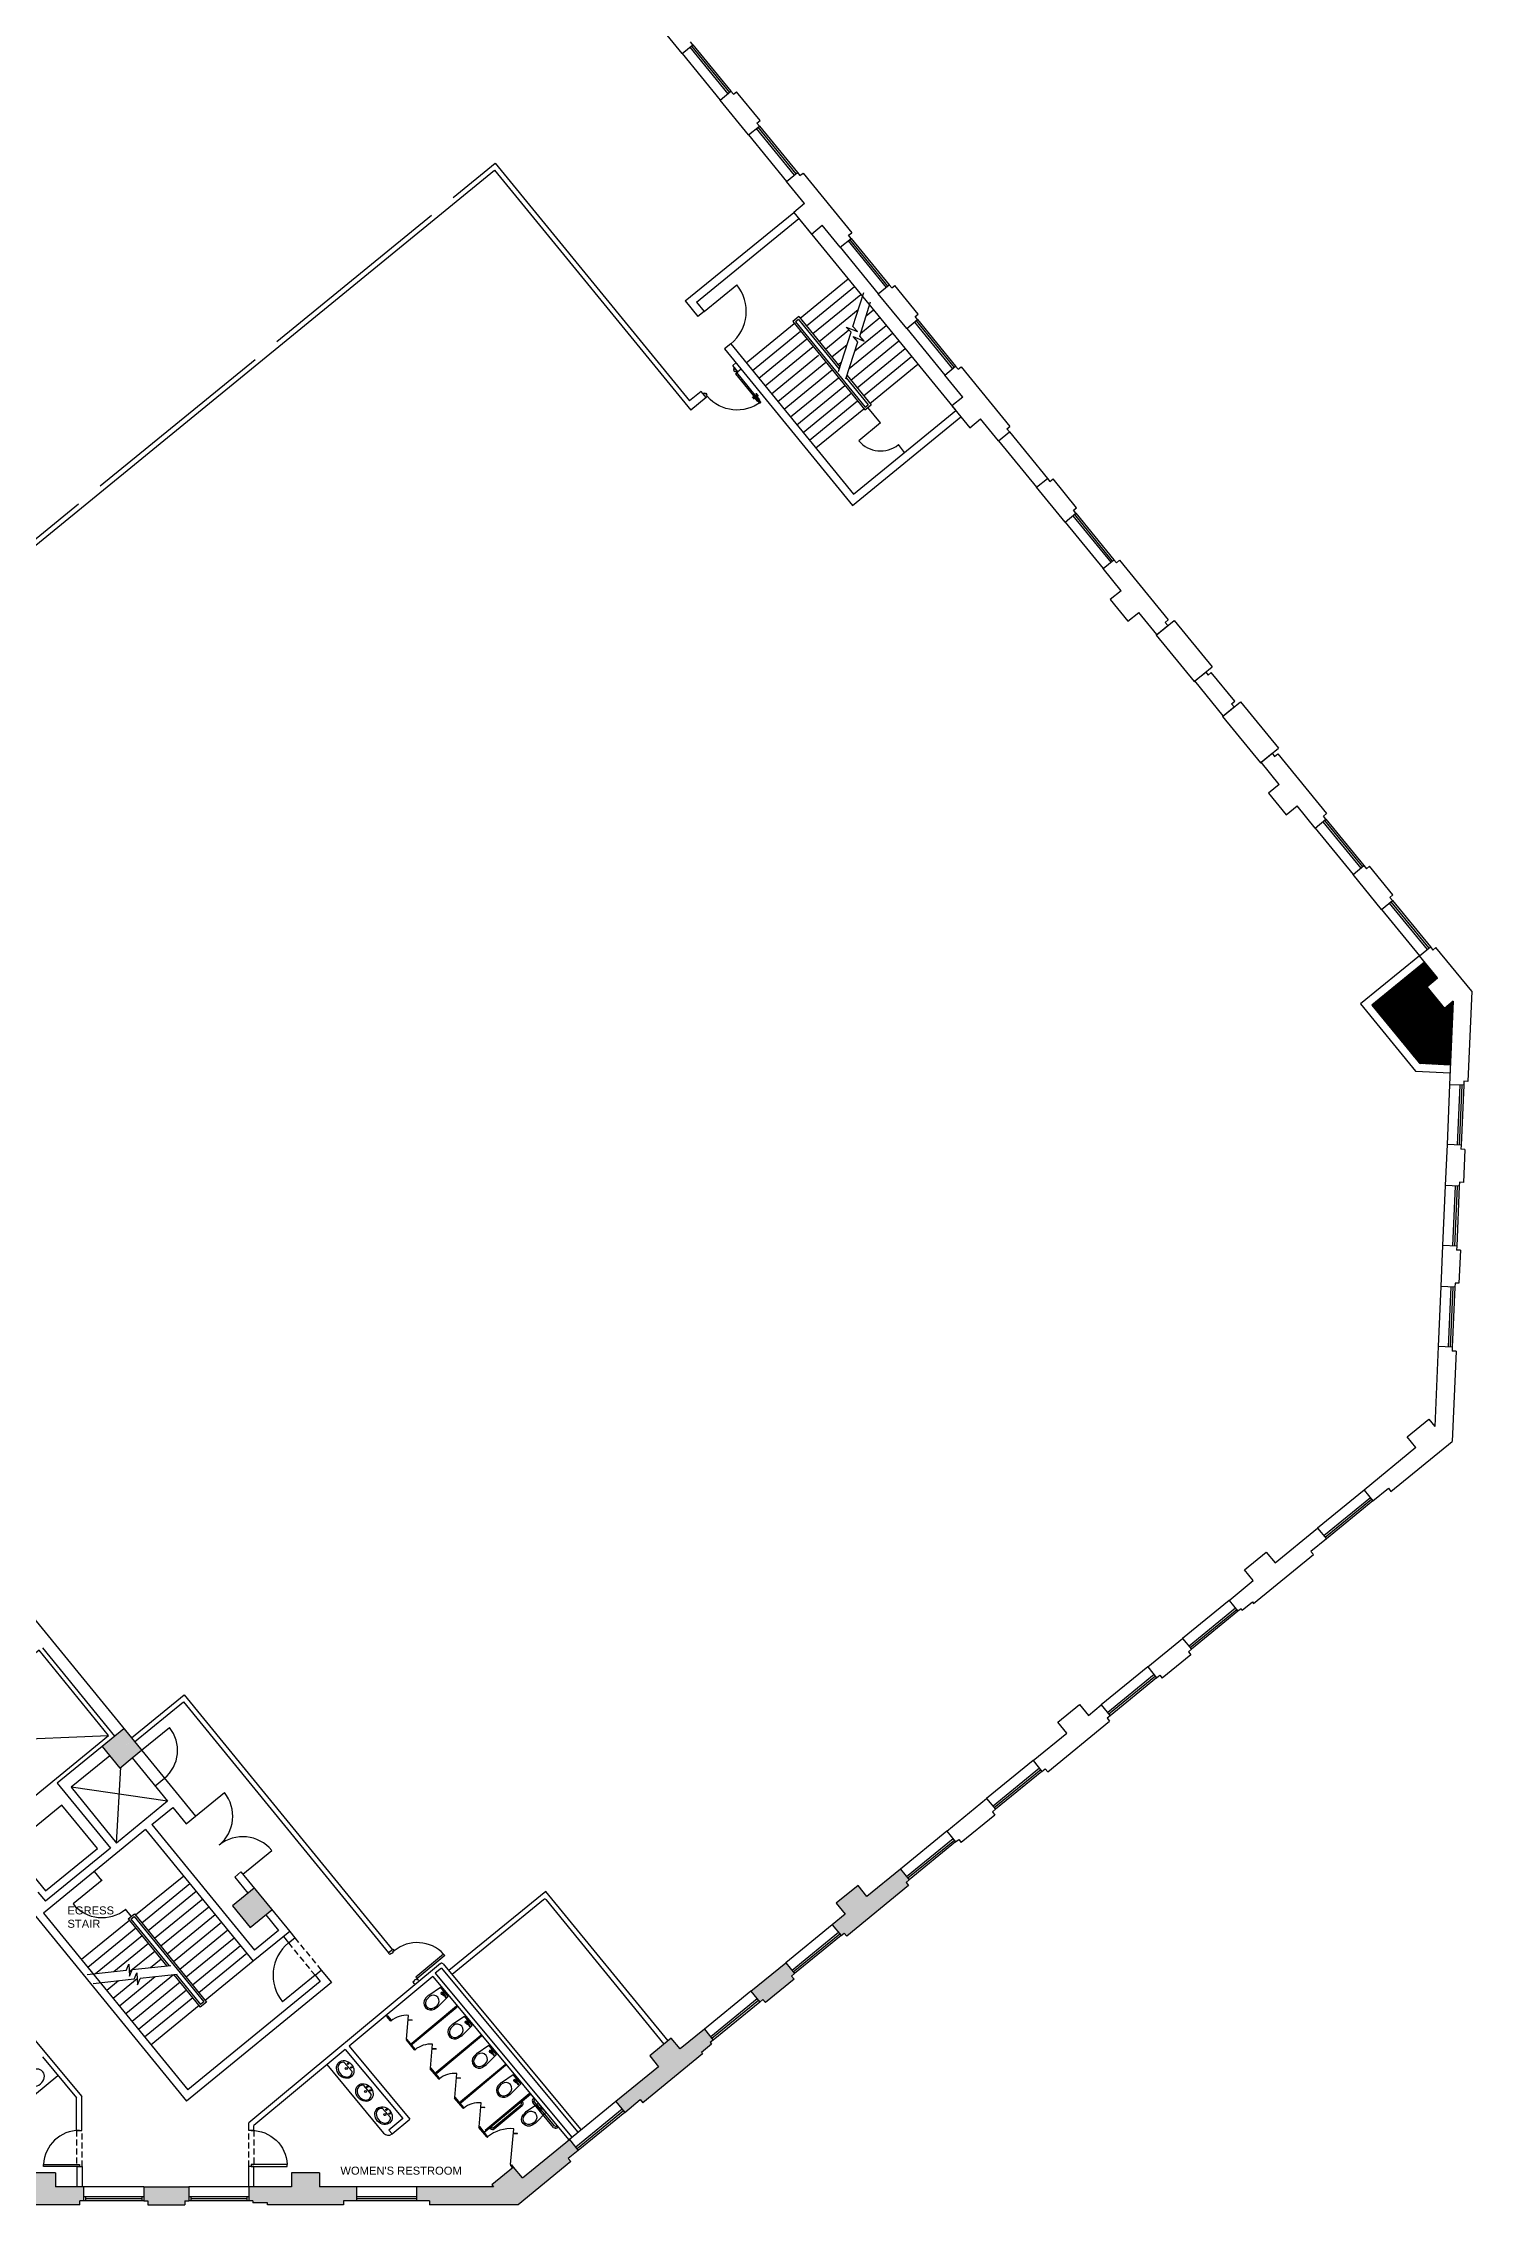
# Model space of a CAD drawing. Header units: inches. Extents: x -858 to 3182, y -300 to 4549.
# Drawn here: x 1754 to 3182, y 0 to 2161 of the extents above; entities that cross this region are included whole.
import ezdxf

# ---------------------------------------------------------------- set-up
doc = ezdxf.new("R2010")
doc.units = ezdxf.units.IN
doc.header["$LTSCALE"] = 48
doc.header["$MEASUREMENT"] = 0
doc.linetypes.add('DASHED', pattern=[0.75, 0.5, -0.25])
doc.linetypes.add('HIDDEN2', pattern=[0.1875, 0.125, -0.0625])
for name, color, linetype in [('A-ANNO-TEXT', 1, 'Continuous'), ('a-cab', 2, 'Continuous'), ('A-CAS', 1, 'Continuous'), ('A-DOOR', 1, 'Continuous'), ('A-ELE', 8, 'Continuous'), ('A-EXT', 5, 'Continuous'), ('A-FLOR-STAIRS', 8, 'Continuous'), ('A-hdr', 9, 'HIDDEN2'), ('A-HTC-COL', 9, 'Continuous'), ('A-PAR', 6, 'Continuous'), ('A-WIN', 1, 'Continuous'), ('ag-sft', 4, 'Continuous'), ('AH-FUEL SHAFT', 172, 'Continuous'), ('P-FIXTURES', 8, 'Continuous')]:
    doc.layers.add(name, color=color, linetype=linetype)
doc.styles.add('style1', font='romans.shx', dxfattribs={"height": 9})

# ---------------------------------------------------------------- blocks, each defined once
blk = doc.blocks.new('LEVER-HANDEL')
at = {"color": 0, "linetype": 'ByBlock'}
for p, q in [((0, 0), (0, 3.2)), ((0, 3.2), (0.2, 3.2)), ((0.2, 0), (0, 0)), ((0.2, 0), (0.2, 3.2)), ((0.2, 2), (1.2, 2)), ((1.2, 1.2), (0.2, 1.2)), ((1.2, 1.1), (1.2, 7.1)), ((1.2, 7.1), (1.5, 7.1)), ((1.9, 1.1), (1.2, 1.1)), ((1.5, 7.1), (1.7, 7)), ((1.7, 7), (1.9, 1.5)), ((1.9, 1.5), (1.9, 1.1))]:
    blk.add_line(p, q, dxfattribs=at)
blk = doc.blocks.new('5-DOOR-JAM')
at = {"color": 0, "linetype": 'ByBlock'}
for p, q in [((0, 3.75), (-1, 3.75)), ((-1, 3.75), (-1, 1.75)), ((-1, 1.75), (0, 1.75)), ((1.5, 5), (0, 5)), ((0, 5), (0, 3.75)), ((0, 1.75), (0, 0)), ((0, 0), (1.5, 0)), ((1.5, 0), (1.5, 5))]:
    blk.add_line(p, q, dxfattribs=at)
blk.add_line((1.5, 0), (1.5, 5))
blk = doc.blocks.new('36-DOOR')
blk.add_lwpolyline([(-1.5, 0), (-3.2, 0), (-3.2, 38), (-1.5, 38)], close=True)
blk.add_arc((-0.1, -1.4), 39.4, 92.0549, 177.9451)
at = {"extrusion": (0, 0, -1), "xscale": -1, "zscale": -1}
blk.add_blockref('LEVER-HANDEL', (5, 28.4), dxfattribs=at)
at = {"xscale": -1}
blk.add_blockref('LEVER-HANDEL', (0.2, 28.4), dxfattribs=at)
at = {"extrusion": (0, 0, -1), "xscale": -1, "zscale": -1, "rotation": 180}
blk.add_blockref('5-DOOR-JAM', (39.5, 0), dxfattribs=at)
at = {"xscale": -1, "rotation": 180}
blk.add_blockref('5-DOOR-JAM', (-1.5, 0), dxfattribs=at)
blk = doc.blocks.new('TLWMP')
at = {"linetype": 'Continuous'}
for p, q in [((56, 29.8), (0, 24)), ((0, 24), (0, -24)), ((7, 6.9), (7, 5.7)), ((11, 6.9), (11, 5.7)), ((73.3, 21.9), (58, 24)), ((61.7, 29.7), (74.1, 27.8)), ((56, -29.8), (0, -24)), ((73.3, -21.9), (58, -24)), ((61.7, -29.7), (74.1, -27.8))]:
    blk.add_line(p, q, dxfattribs=at)
for points in [[(13, 6.9), (5, 6.9), (5, 4.9), (5.4, 4.9)], [(12, 6.9), (12, 9.9), (6, 9.9), (6, 6.9)], [(10, 9.9), (10, 12.9), (10.1, 13.2), (10.2, 13.6), (10.3, 14), (10.4, 14.4), (10.4, 14.7), (10.5, 14.9), (10.5, 15.2), (10.6, 15.5), (10.6, 15.8), (10.7, 16.2), (10.7, 16.5), (10.7, 17), (10.7, 17.3), (10.7, 17.6), (10.6, 17.8), (10.6, 18.1), (10.6, 18.4), (10.5, 18.7), (10.4, 19), (10.3, 19.3), (10.3, 19.5), (10.2, 19.8), (10.1, 20), (10, 20.3), (9.9, 20.6), (9.7, 20.7), (9.6, 20.8), (9.4, 20.8), (9.3, 20.9), (9.1, 20.9), (8.9, 20.9), (8.8, 20.9), (8.6, 20.9), (8.4, 20.8), (8.3, 20.7), (8.2, 20.6), (8.1, 20.5), (8, 20.3), (7.9, 20.1), (7.8, 19.9), (7.8, 19.8), (7.7, 19.6), (7.7, 19.4), (7.6, 19.3), (7.6, 19.1), (7.5, 18.9), (7.5, 18.7), (7.5, 18.5), (7.4, 18.3), (7.4, 18), (7.4, 17.8), (7.3, 17.6), (7.3, 17.4), (7.3, 17.2), (7.3, 16.9), (7.3, 16.7), (7.3, 16.5), (7.3, 16.4), (7.3, 16.1), (7.3, 15.9), (7.4, 15.5), (7.4, 15.3), (7.5, 14.9), (8, 12.9), (8, 9.9)], [(13, 6.9), (13, 4.9), (12.5, 4.9)]]:
    blk.add_lwpolyline(points, dxfattribs=at)
blk.add_lwpolyline([(6.7, 0), (7.8, -2), (10.2, -2), (11.3, 0), (10.2, 2), (7.8, 2)], close=True, dxfattribs=at)
for radius in [6, 3.08, 0.936]:
    blk.add_circle((9, 0), radius, dxfattribs=at)
for centre, radius, start, end in [((58, 0), 24, 89.99999, 179.99999), ((58.4, 5.9), 24, 82.22342, 95.89956), ((69.9, 0), 28.1, 89.99977, 90.00586), ((69.9, 0), 22.2, 0.00009, 81.16895), ((69.9, 0), 28.1, 0.00009, 81.39811), ((58, 0), 24, 180, 269.99999), ((58.4, -5.9), 24, 264.10044, 277.77658), ((69.9, 0), 22.2, 278.83104, 359.9999), ((69.9, 0), 28.1, 278.60188, 359.9999)]:
    blk.add_arc(centre, radius, start, end, dxfattribs=at)
blk.add_point((0, 0), dxfattribs=at)
blk = doc.blocks.new('*O17')
at = {"layer": 'P-FIXTURES', "color": 7, "linetype": 'Continuous'}
for p, q in [((5.8, 0.5), (-7.3, 0.5)), ((5.8, -0.5), (-7.3, -0.5))]:
    blk.add_line(p, q, dxfattribs=at)
for centre, start, end in [((-7.3, 0), 90, 270), ((5.8, 0), 270, 90)]:
    blk.add_arc(centre, 0.5, start, end, dxfattribs=at)
blk = doc.blocks.new('*O16')
at = {"layer": 'P-FIXTURES', "color": 7, "linetype": 'Continuous'}
for p, q in [((-13.2, 32.5), (-13.2, -25.5)), ((-12.2, 32.5), (-12.2, -25.5)), ((17.8, -27), (0.8, -10)), ((3.6, -12.9), (6.4, -10)), ((4, -13.2), (6.8, -10.4)), ((6.8, -10.4), (6.4, -10))]:
    blk.add_line(p, q, dxfattribs=at)
for centre, radius, start, end in [((-12.8, 32.5), 0.5, 0, 180), ((17.8, -27), 24, 135, 180), ((-12.8, -25.5), 0.5, 180, 0)]:
    blk.add_arc(centre, radius, start, end, dxfattribs=at)
blk.add_blockref('*O17', (-12.5, -27), dxfattribs=at)
blk = doc.blocks.new('*O19')
at = {"layer": 'P-FIXTURES', "color": 7, "linetype": 'Continuous'}
for p, q in [((5.8, 0.5), (-7.3, 0.5)), ((5.8, -0.5), (-7.3, -0.5))]:
    blk.add_line(p, q, dxfattribs=at)
for centre, start, end in [((-7.3, 0), 90, 270), ((5.8, 0), 270, 90)]:
    blk.add_arc(centre, 0.5, start, end, dxfattribs=at)
blk = doc.blocks.new('*O18')
at = {"layer": 'P-FIXTURES', "color": 7, "linetype": 'Continuous'}
for p, q in [((-13.2, 32.5), (-13.2, -25.5)), ((-12.2, 32.5), (-12.2, -25.5)), ((17.8, -27), (0.8, -10)), ((3.6, -12.9), (6.4, -10)), ((4, -13.2), (6.8, -10.4)), ((6.8, -10.4), (6.4, -10))]:
    blk.add_line(p, q, dxfattribs=at)
for centre, radius, start, end in [((-12.8, 32.5), 0.5, 0, 180), ((17.8, -27), 24, 135, 180), ((-12.8, -25.5), 0.5, 180, 0)]:
    blk.add_arc(centre, radius, start, end, dxfattribs=at)
blk.add_blockref('*O19', (-12.5, -27), dxfattribs=at)
blk = doc.blocks.new('*O21')
at = {"layer": 'P-FIXTURES', "color": 7, "linetype": 'Continuous'}
for p, q in [((5.8, 0.5), (-6.8, 0.5)), ((5.8, -0.5), (-6.8, -0.5))]:
    blk.add_line(p, q, dxfattribs=at)
for centre, start, end in [((-6.8, 0), 90, 270), ((5.8, 0), 270, 90)]:
    blk.add_arc(centre, 0.5, start, end, dxfattribs=at)
blk = doc.blocks.new('*O20')
at = {"layer": 'P-FIXTURES', "color": 7, "linetype": 'Continuous'}
for p, q in [((-13.2, 32.5), (-13.2, -25.5)), ((-12.2, 32.5), (-12.2, -25.5)), ((17.8, -27), (0.8, -10)), ((3.6, -12.9), (6.4, -10)), ((4, -13.2), (6.8, -10.4)), ((6.8, -10.4), (6.4, -10))]:
    blk.add_line(p, q, dxfattribs=at)
for centre, radius, start, end in [((-12.8, 32.5), 0.5, 0, 180), ((17.8, -27), 24, 135, 180), ((-12.8, -25.5), 0.5, 180, 0)]:
    blk.add_arc(centre, radius, start, end, dxfattribs=at)
blk.add_blockref('*O21', (-12.5, -27), dxfattribs=at)
blk = doc.blocks.new('*O22')
at = {"layer": 'P-FIXTURES', "color": 7, "linetype": 'Continuous'}
for p, q in [((15.2, -8.2), (-1.7, 8.7)), ((1.1, 5.9), (3.9, 8.7)), ((1.5, 5.6), (4.3, 8.4)), ((4.3, 8.4), (3.9, 8.7)), ((-14.8, -7.7), (-9.3, -7.7)), ((-9.3, -8.7), (-14.8, -8.7))]:
    blk.add_line(p, q, dxfattribs=at)
for centre, radius, start, end in [((15.2, -8.2), 24, 135, 180), ((-14.8, -8.2), 0.5, 90, 270), ((-9.3, -8.2), 0.5, 270, 90)]:
    blk.add_arc(centre, radius, start, end, dxfattribs=at)
blk = doc.blocks.new('*O23')
at = {"layer": 'P-FIXTURES', "color": 3, "linetype": 'Continuous'}
for p, q in [((-17.2, 26.7), (-21.8, 26.7)), ((-21.8, 16.2), (-21.8, 26.7)), ((-17.2, 26.7), (-14.2, 26.7)), ((-17.2, 26.2), (-17.2, 26.7)), ((-17.2, 26.2), (-14.2, 26.2)), ((-16.5, 25.7), (-16.5, 26.2)), ((-15, 25.7), (-15, 26.2)), ((-14.2, 26.2), (-14.2, 26.7)), ((18.5, 24.8), (-14, 24.8)), ((18.5, 23.2), (-14, 23.2)), ((21.8, 26.7), (18.8, 26.7)), ((18.8, 26.2), (18.8, 26.7)), ((21.8, 26.2), (18.8, 26.2)), ((19.5, 25.7), (19.5, 26.2)), ((21, 25.7), (21, 26.2)), ((21.8, 26.2), (21.8, 26.7)), ((-21.8, 16.2), (-21.8, 13.2)), ((-21.2, 16.2), (-21.8, 16.2)), ((-21.2, 13.2), (-21.8, 13.2)), ((-21.2, 16.2), (-21.2, 13.2)), ((-20.8, 15.5), (-21.2, 15.5)), ((-20.8, 14), (-21.2, 14)), ((-19.7, -23.5), (-19.7, 13)), ((-18.2, -23.5), (-18.2, 13)), ((-21.8, -26.8), (-21.8, -23.8)), ((-21.2, -23.8), (-21.8, -23.8)), ((-21.2, -26.8), (-21.8, -26.8)), ((-21.2, -26.8), (-21.2, -23.8)), ((-20.8, -24.5), (-21.2, -24.5)), ((-20.8, -26), (-21.2, -26))]:
    blk.add_line(p, q, dxfattribs=at)
for centre, radius, start, end in [((-14, 25.7), 2.5, 180, 270), ((-14, 25.7), 1, 180, 270), ((18.5, 25.7), 1, 270, 360), ((18.5, 25.7), 2.5, 270, 360), ((-20.8, 13), 2.5, 0, 90), ((-20.8, 13), 1, 0, 90), ((-20.8, -23.5), 1, 270, 0), ((-20.8, -23.5), 2.5, 270, 0)]:
    blk.add_arc(centre, radius, start, end, dxfattribs=at)
at = {"layer": 'P-FIXTURES', "color": 3, "linetype": 'Continuous', "xscale": 0.2500046566207834, "yscale": -0.2500046566207834, "rotation": 270}
blk.add_blockref('TLWMP', (-3.8, 26.7), dxfattribs=at)
blk = doc.blocks.new('x-dor36')
blk.add_lwpolyline([(2, 36), (2, 0), (0, 0), (0, 36)], close=True)
at = {"color": 8}
blk.add_arc((-0.1, 0), 36.1, 0.0689, 86.658, dxfattribs=at)

msp = doc.modelspace()

# ---------------------------------------------------------------- hatches: boundary and pattern name
at = {"layer": 'A-HTC-COL'}
h = msp.add_hatch(color=256, dxfattribs=at)
h.paths.add_polyline_path([(1843.3, 465.2), (1832.5, 456.3), (1841.3, 445.5), (1842.9, 446.8), (1852.2, 454.4)])
h.paths.add_polyline_path([(1832.5, 456.3), (1827.1, 451.9), (1821.6, 447.5), (1830.5, 436.6), (1841.3, 445.5)])
h.paths.add_polyline_path([(1832.5, 456.3), (1823.6, 467.2), (1812.8, 458.3), (1821.6, 447.5)])
h.paths.add_polyline_path([(1834.5, 476), (1823.6, 467.2), (1832.5, 456.3), (1837.9, 460.8), (1843.3, 465.2)])
for points in [[(2577.3, 308.3), (2568.5, 319.1), (2546.8, 301.4), (2555.6, 290.6), (2542.7, 280), (2551.5, 269.1), (2554.6, 271.6), (2557.2, 268.6), (2619.1, 319.2), (2616.6, 322.3), (2619.7, 324.8), (2610.8, 335.6)], [(1943.2, 298.8), (1960.9, 277.1), (1982.6, 294.9), (1964.8, 316.5)], [(2504.5, 225.5), (2502, 228.6), (2505.1, 231.1), (2496.2, 242), (2461.4, 213.5), (2470.2, 202.7), (2473.3, 205.2), (2475.9, 202.1)], [(2411.9, 152.4), (2421.9, 160.6), (2420.7, 162.2), (2423.8, 164.7), (2414.9, 175.5), (2390.7, 155.8), (2381.8, 166.6), (2360.2, 148.9), (2369, 138), (2326.4, 103.2), (2335.3, 92.4), (2350.8, 105.1), (2353.3, 102), (2413.1, 150.8)], [(2202.5, 20), (2204.1, 18), (2127, 18), (2127, 4), (2140, 4), (2140, 0), (2228.6, 0), (2281.3, 43.1), (2278.8, 46.2), (2288.8, 54.4), (2280, 65.3), (2233, 26.9), (2224.1, 37.7)], [(1790.5, 0), (1790.5, 4), (1794.5, 4), (1794.5, 18), (1766, 18), (1766, 32), (1738, 32), (1738, 18), (1706, 18), (1706, 4), (1713.5, 4), (1713.5, 0)], [(2002, 18), (1959.5, 18), (1959.5, 4), (1963.5, 4), (1963.5, 2), (1978, 2), (1978, 0), (2054, 0), (2054, 4), (2067, 4), (2067, 18), (2030, 18), (2030, 32), (2002, 32)], [(1895.5, 0), (1895.5, 4), (1899.5, 4), (1899.5, 18), (1854.5, 18), (1854.5, 4), (1854.5, 4), (1854.5, 4), (1858.5, 4), (1858.5, 0)]]:
    msp.add_hatch(color=256, dxfattribs=at).paths.add_polyline_path(points)
at = {"layer": 'AH-FUEL SHAFT'}
h = msp.add_hatch(dxfattribs=at)
h.set_pattern_fill('ANSI31', color=256, angle=309.26, style=0)
h.set_pattern_definition([(354.26000288, (-166503.29, 23326.86438), (0.01250179441, 0.12437324928), [])])
h.paths.add_polyline_path([(3160.9, 1139.9), (3163.6, 1203.4), (3154.8, 1196.1), (3145.9, 1207), (3104.1, 1172.8), (3129.9, 1141.3)])
h.paths.add_polyline_path([(3145.9, 1207), (3137.1, 1217.8), (3147.9, 1226.7), (3134.9, 1242.5), (3082.3, 1199.5), (3104.1, 1172.8)])

# ---------------------------------------------------------------- linework, layer by layer
at = {"layer": 'a-cab'}
msp.add_arc((2152.3, 239.5), 2, 39.7295, 129.7295, dxfattribs=at)
at = {"layer": 'A-CAS', "linetype": 'Continuous'}
for p, q in [((2037.3, 140.1), (2094.2, 71.6)), ((1693.3, 66.9), (1768.5, 129.4))]:
    msp.add_line(p, q, dxfattribs=at)
msp.add_arc((2098.8, 75.5), 6, 219.7295, 309.7295, dxfattribs=at)
at = {"layer": 'A-DOOR'}
for p, q in [((1852.2, 454.4), (1880.1, 477.1)), ((1906, 388.5), (1935, 412.2)), ((1953.4, 330.6), (1982.4, 354.3)), ((1812.7, 324.5), (1783.7, 300.8)), ((2025.7, 229.4), (1993.2, 202.8))]:
    msp.add_line(p, q, dxfattribs=at)
at = {"layer": 'A-DOOR', "color": 7, "linetype": 'Continuous'}
for p, q in [((2154.2, 250.7), (2126.5, 227.7)), ((2155.5, 249.2), (2127.8, 226.1))]:
    msp.add_line(p, q, dxfattribs=at)
at = {"layer": 'A-DOOR', "color": 7, "linetype": 'DASHED'}
for p, q in [((2154.2, 250.7), (2155.5, 249.2)), ((2126.5, 227.7), (2127.8, 226.1))]:
    msp.add_line(p, q, dxfattribs=at)
for points in [[(2103, 255), (2103.5, 255.4), (2104.8, 253.8), (2103.2, 252.6), (2103.6, 252.2), (2102.2, 251), (2101.9, 251.4), (2100.3, 250.2), (2099.1, 251.7), (2099.6, 252.1)], [(2128.6, 224.2), (2129.1, 224.6), (2127.8, 226.1), (2126.3, 224.9), (2125.9, 225.3), (2124.6, 224.1), (2124.9, 223.7), (2123.4, 222.5), (2124.6, 220.9), (2125.1, 221.3)]]:
    msp.add_lwpolyline(points, dxfattribs=at)
at = {"layer": 'A-DOOR'}
for centre, radius, start, end in [((1852.2, 454.4), 36, 309.26, 39.26), ((1906, 388.5), 37.4, 309.26, 39.26), ((1953.4, 330.6), 37.4, 39.26, 129.26), ((1812.7, 324.5), 37.4, 219.26, 309.26), ((2025.7, 229.4), 42, 129.26, 219.26)]:
    msp.add_arc(centre, radius, start, end, dxfattribs=at)
at = {"layer": 'A-DOOR', "color": 7, "linetype": 'Continuous'}
msp.add_arc((2127.8, 226.1), 36, 42.9142, 129.7295, dxfattribs=at)
at = {"layer": 'A-ELE'}
for p, q in [((3134.9, 1242.5), (3129.9, 1141.3)), ((3082.3, 1199.5), (3163.3, 1195.7)), ((1635.9, 461.5), (1819.3, 469.3)), ((1827.2, 361.6), (1831.4, 437.4)), ((1878.3, 403.4), (1781.7, 417.4))]:
    msp.add_line(p, q, dxfattribs=at)
for points in [[(1635.9, 461.5), (1705.5, 376.3), (1819.3, 469.3), (1749.7, 554.5)], [(1772.6, 399.7), (1720.7, 357.3), (1756.2, 313.9), (1808.1, 356.3)]]:
    msp.add_lwpolyline(points, close=True, dxfattribs=at)
at = {"layer": 'A-EXT'}
for p, q in [((2392.6, 2150.8), (2374.6, 2172.8)), ((2403.5, 2159.6), (2400.9, 2162.7)), ((2392.6, 2150.8), (2403.5, 2159.6)), ((2392.6, 2150.8), (2430.6, 2104.3)), ((2403.5, 2159.6), (2441.4, 2113.2)), ((2430.6, 2104.3), (2441.4, 2113.2)), ((2459.1, 2069.5), (2430.6, 2104.3)), ((2441.4, 2113.2), (2444, 2110.1)), ((2444, 2110.1), (2447.1, 2112.6)), ((2470.5, 2084), (2447.1, 2112.6)), ((2459.1, 2069.5), (2469.9, 2078.3)), ((2467.4, 2081.4), (2470.5, 2084)), ((2469.9, 2078.3), (2467.4, 2081.4)), ((2469.9, 2078.3), (2507.9, 2031.9)), ((2459.1, 2069.5), (2497, 2023)), ((2497, 2023), (2507.9, 2031.9)), ((2507.9, 2031.9), (2510.4, 2028.8)), ((2515.1, 2001), (2497, 2023)), ((2510.4, 2028.8), (2513.5, 2031.3)), ((2513.5, 2031.3), (2562.2, 1971.7)), ((2515.1, 2001), (2504.2, 1992.1)), ((2504.2, 1992.1), (2521.9, 1970.4)), ((2521.9, 1970.4), (2532.8, 1979.3)), ((2550.8, 1957.2), (2532.8, 1979.3)), ((2559.1, 1969.2), (2562.2, 1971.7)), ((2561.7, 1966.1), (2559.1, 1969.2)), ((2550.8, 1957.2), (2561.7, 1966.1)), ((2550.8, 1957.2), (2588.8, 1910.7)), ((2561.7, 1966.1), (2599.6, 1919.6)), ((2588.8, 1910.7), (2599.6, 1919.6)), ((2617.3, 1875.9), (2588.8, 1910.7)), ((2599.6, 1919.6), (2602.2, 1916.5)), ((2602.2, 1916.5), (2605.3, 1919)), ((2628.7, 1890.4), (2605.3, 1919)), ((2617.3, 1875.9), (2628.1, 1884.8)), ((2625.6, 1887.9), (2628.7, 1890.4)), ((2628.1, 1884.8), (2625.6, 1887.9)), ((2628.1, 1884.8), (2666.1, 1838.3)), ((2617.3, 1875.9), (2655.2, 1829.4)), ((2655.2, 1829.4), (2666.1, 1838.3)), ((2666.1, 1838.3), (2668.6, 1835.2)), ((2668.6, 1835.2), (2671.7, 1837.7)), ((2671.7, 1837.7), (2720.4, 1778.1)), ((2673.3, 1807.4), (2655.2, 1829.4)), ((2673.3, 1807.4), (2662.4, 1798.5)), ((2662.4, 1798.5), (2680.2, 1776.8)), ((2680.2, 1776.8), (2691, 1785.7)), ((2709, 1763.6), (2691, 1785.7)), ((2709, 1763.6), (2719.9, 1772.5)), ((2717.3, 1775.6), (2720.4, 1778.1)), ((2719.9, 1772.5), (2717.3, 1775.6)), ((2719.9, 1772.5), (2757.8, 1726)), ((2709, 1763.6), (2747, 1717.2)), ((2747, 1717.2), (2757.8, 1726)), ((2775.5, 1682.3), (2747, 1717.2)), ((2757.8, 1726), (2760.4, 1722.9)), ((2760.4, 1722.9), (2763.5, 1725.5)), ((2786.9, 1696.8), (2763.5, 1725.5)), ((2775.5, 1682.3), (2786.3, 1691.2)), ((2783.8, 1694.3), (2786.9, 1696.8)), ((2786.3, 1691.2), (2783.8, 1694.3)), ((2786.3, 1691.2), (2824.3, 1644.7)), ((2775.5, 1682.3), (2813.5, 1635.9)), ((2813.5, 1635.9), (2824.3, 1644.7)), ((2824.3, 1644.7), (2826.8, 1641.6)), ((2826.8, 1641.6), (2829.9, 1644.2)), ((2829.9, 1644.2), (2878.6, 1584.6)), ((2831.5, 1613.8), (2813.5, 1635.9)), ((2831.5, 1613.8), (2820.6, 1605)), ((2820.6, 1605), (2838.4, 1583.3)), ((2838.4, 1583.3), (2849.2, 1592.1)), ((2867.2, 1570.1), (2849.2, 1592.1)), ((2867.2, 1570.1), (2878.1, 1578.9)), ((2867.2, 1570.1), (2878.1, 1578.9)), ((2867.2, 1570.1), (2878.1, 1578.9)), ((2875.6, 1582), (2878.6, 1584.6)), ((2878.1, 1578.9), (2875.6, 1582)), ((2905.2, 1523.6), (2916.1, 1532.5)), ((2905.2, 1523.6), (2916.1, 1532.5)), ((2905.2, 1523.6), (2916.1, 1532.5)), ((2933.7, 1488.8), (2905.2, 1523.6)), ((2916.1, 1532.5), (2918.6, 1529.4)), ((2918.6, 1529.4), (2921.7, 1531.9)), ((2945.1, 1503.3), (2921.7, 1531.9)), ((2933.7, 1488.8), (2944.5, 1497.6)), ((2933.7, 1488.8), (2944.5, 1497.6)), ((2933.7, 1488.8), (2944.5, 1497.6)), ((2933.7, 1488.8), (2944.5, 1497.6)), ((2942, 1500.7), (2945.1, 1503.3)), ((2942, 1500.7), (2945.1, 1503.3)), ((2942, 1500.7), (2945.1, 1503.3)), ((2942, 1500.7), (2945.1, 1503.3)), ((2944.5, 1497.6), (2942, 1500.7)), ((2944.5, 1497.6), (2942, 1500.7)), ((2944.5, 1497.6), (2942, 1500.7)), ((2944.5, 1497.6), (2942, 1500.7)), ((2971.7, 1442.3), (2982.5, 1451.2)), ((2971.7, 1442.3), (2982.5, 1451.2)), ((2971.7, 1442.3), (2982.5, 1451.2)), ((2971.7, 1442.3), (2982.5, 1451.2)), ((2982.5, 1451.2), (2985, 1448.1)), ((2985, 1448.1), (2988.1, 1450.6)), ((2988.1, 1450.6), (3036.9, 1391)), ((2989.7, 1420.2), (2971.7, 1442.3)), ((2989.7, 1420.2), (2978.9, 1411.4)), ((2978.9, 1411.4), (2996.6, 1389.7)), ((2978.9, 1411.4), (2996.6, 1389.7)), ((2996.6, 1389.7), (3007.4, 1398.6)), ((2996.6, 1389.7), (3007.4, 1398.6)), ((3025.5, 1376.5), (3007.4, 1398.6)), ((3025.5, 1376.5), (3036.3, 1385.4)), ((3033.8, 1388.5), (3036.9, 1391)), ((3036.3, 1385.4), (3033.8, 1388.5)), ((3036.3, 1385.4), (3074.3, 1338.9)), ((3025.5, 1376.5), (3063.4, 1330)), ((3063.4, 1330), (3074.3, 1338.9)), ((3091.9, 1295.2), (3063.4, 1330)), ((3074.3, 1338.9), (3076.8, 1335.8)), ((3076.8, 1335.8), (3079.9, 1338.3)), ((3103.3, 1309.7), (3079.9, 1338.3)), ((3091.9, 1295.2), (3102.7, 1304.1)), ((3100.2, 1307.2), (3103.3, 1309.7)), ((3102.7, 1304.1), (3100.2, 1307.2)), ((3102.7, 1304.1), (3140.7, 1257.6)), ((3091.9, 1295.2), (3129.9, 1248.7)), ((3129.9, 1248.7), (3140.7, 1257.6)), ((3140.7, 1257.6), (3143.2, 1254.5)), ((3143.2, 1254.5), (3146.3, 1257)), ((3182.1, 1213.3), (3146.3, 1257)), ((3147.9, 1226.7), (3129.9, 1248.7)), ((3147.9, 1226.7), (3137.1, 1217.8)), ((3137.1, 1217.8), (3154.8, 1196.1)), ((3182.1, 1213.3), (3178.2, 1123.2)), ((3154.8, 1196.1), (3163.6, 1203.4)), ((3163.6, 1203.4), (3160, 1119.9)), ((3160, 1119.9), (3157.4, 1060)), ((3174, 1119.3), (3160, 1119.9)), ((3174, 1119.3), (3171.4, 1059.4)), ((3174.2, 1123.3), (3174, 1119.3)), ((3178.2, 1123.2), (3174.2, 1123.3)), ((3157.4, 1060), (3155.6, 1019)), ((3171.4, 1059.4), (3157.4, 1060)), ((3171.4, 1059.4), (3171.2, 1055.4)), ((3175.2, 1055.2), (3171.2, 1055.4)), ((3175.2, 1055.2), (3173.8, 1022.2)), ((3155.6, 1019), (3153, 959.1)), ((3169.6, 1018.4), (3155.6, 1019)), ((3169.6, 1018.4), (3167, 958.5)), ((3169.8, 1022.4), (3169.6, 1018.4)), ((3173.8, 1022.2), (3169.8, 1022.4)), ((3153, 959.1), (3151.2, 918.1)), ((3167, 958.5), (3153, 959.1)), ((3167, 958.5), (3166.8, 954.5)), ((3170.8, 954.3), (3166.8, 954.5)), ((3170.8, 954.3), (3169.3, 921.3)), ((3151.2, 918.1), (3148.6, 858.2)), ((3165.2, 917.5), (3151.2, 918.1)), ((3165.2, 917.5), (3162.6, 857.6)), ((3165.4, 921.5), (3165.2, 917.5)), ((3169.3, 921.3), (3165.4, 921.5)), ((3148.6, 858.2), (3145.1, 778.2)), ((3162.6, 857.6), (3148.6, 858.2)), ((3162.6, 857.6), (3162.4, 853.6)), ((3166.4, 853.4), (3162.4, 853.6)), ((3166.4, 853.4), (3162.4, 763.3)), ((3117.4, 767.8), (3139.1, 785.5)), ((3139.1, 785.5), (3145.1, 778.2)), ((3126.3, 757), (3074.4, 714.6)), ((3101.3, 713.3), (3162.4, 763.3)), ((3126.3, 757), (3117.4, 767.8)), ((3074.4, 714.6), (3027.9, 676.6)), ((3074.4, 714.6), (3083.3, 703.7)), ((3083.3, 703.7), (3098.7, 716.4)), ((3098.7, 716.4), (3101.3, 713.3)), ((3083.3, 703.7), (3036.8, 665.7)), ((2985.4, 641.8), (3027.9, 676.6)), ((3027.9, 676.6), (3036.8, 665.7)), ((2954.8, 634.9), (2976.5, 652.6)), ((2964, 601.1), (3023.8, 650)), ((2976.5, 652.6), (2985.4, 641.8)), ((3036.8, 665.7), (3021.3, 653.1)), ((3021.3, 653.1), (3023.8, 650)), ((2963.7, 624.1), (2954.8, 634.9)), ((2939.5, 604.3), (2963.7, 624.1)), ((2939.5, 604.3), (2893, 566.3)), ((2948.3, 593.4), (2901.9, 555.5)), ((2939.5, 604.3), (2948.3, 593.4)), ((2951.4, 596), (2948.3, 593.4)), ((2952.7, 594.4), (2951.4, 596)), ((2952.7, 594.4), (2962.8, 602.7)), ((2962.8, 602.7), (2964, 601.1)), ((2858.2, 537.8), (2893, 566.3)), ((2893, 566.3), (2901.9, 555.5)), ((2901.3, 549.8), (2872.7, 526.4)), ((2901.9, 555.5), (2898.8, 552.9)), ((2898.8, 552.9), (2901.3, 549.8)), ((2858.2, 537.8), (2811.7, 499.9)), ((2867, 527), (2820.6, 489)), ((2858.2, 537.8), (2867, 527)), ((2867, 527), (2870.1, 529.5)), ((2870.1, 529.5), (2872.7, 526.4)), ((2768.2, 482.4), (2789.9, 500.1)), ((2789.9, 500.1), (2798.8, 489.3)), ((2798.8, 489.3), (2811.7, 499.9)), ((2811.7, 499.9), (2820.6, 489)), ((2758.1, 432.8), (2820, 483.4)), ((2777.1, 471.5), (2768.2, 482.4)), ((2820.6, 489), (2817.5, 486.5)), ((2817.5, 486.5), (2820, 483.4)), ((2743.6, 444.2), (2777.1, 471.5)), ((2743.6, 444.2), (2697.1, 406.2)), ((2752.4, 433.3), (2706, 395.4)), ((2743.6, 444.2), (2752.4, 433.3)), ((2752.4, 433.3), (2755.5, 435.9)), ((2755.5, 435.9), (2758.1, 432.8)), ((2657.3, 373.6), (2697.1, 406.2)), ((2705.4, 389.7), (2671.7, 362.2)), ((2697.1, 406.2), (2706, 395.4)), ((2706, 395.4), (2702.9, 392.8)), ((2702.9, 392.8), (2705.4, 389.7)), ((2657.3, 373.6), (2610.8, 335.6)), ((2657.3, 373.6), (2666.1, 362.8)), ((2666.1, 362.8), (2619.7, 324.8)), ((2666.1, 362.8), (2669.2, 365.3)), ((2669.2, 365.3), (2671.7, 362.2)), ((2610.8, 335.6), (2577.3, 308.3)), ((2610.8, 335.6), (2619.7, 324.8)), ((2619.7, 324.8), (2616.6, 322.3)), ((2568.5, 319.1), (2546.8, 301.4)), ((2619.1, 319.2), (2557.2, 268.6)), ((2577.3, 308.3), (2568.5, 319.1)), ((2616.6, 322.3), (2619.1, 319.2)), ((2555.6, 290.6), (2542.7, 280)), ((2546.8, 301.4), (2555.6, 290.6)), ((2542.7, 280), (2496.2, 242)), ((2551.5, 269.1), (2505.1, 231.1)), ((2542.7, 280), (2551.5, 269.1)), ((2551.5, 269.1), (2554.6, 271.6)), ((2554.6, 271.6), (2557.2, 268.6)), ((2461.4, 213.5), (2496.2, 242)), ((2496.2, 242), (2505.1, 231.1)), ((2504.5, 225.5), (2475.9, 202.1)), ((2505.1, 231.1), (2502, 228.6)), ((2502, 228.6), (2504.5, 225.5)), ((2461.4, 213.5), (2414.9, 175.5)), ((2470.2, 202.7), (2423.8, 164.7)), ((2461.4, 213.5), (2470.2, 202.7)), ((2470.2, 202.7), (2473.3, 205.2)), ((2473.3, 205.2), (2475.9, 202.1)), ((2414.9, 175.5), (2390.7, 155.8)), ((2414.9, 175.5), (2423.8, 164.7)), ((2381.8, 166.6), (2360.2, 148.9)), ((2390.7, 155.8), (2381.8, 166.6)), ((2421.9, 160.6), (2411.9, 152.4)), ((2411.9, 152.4), (2413.1, 150.8)), ((2423.8, 164.7), (2420.7, 162.2)), ((2420.7, 162.2), (2421.9, 160.6)), ((2369, 138), (2326.4, 103.2)), ((2413.1, 150.8), (2353.3, 102)), ((2360.2, 148.9), (2369, 138)), ((2326.4, 103.2), (2280, 65.3)), ((2335.3, 92.4), (2288.8, 54.4)), ((2326.4, 103.2), (2335.3, 92.4)), ((2335.3, 92.4), (2350.8, 105.1)), ((2350.8, 105.1), (2353.3, 102)), ((2233, 26.9), (2280, 65.3)), ((2280, 65.3), (2288.8, 54.4)), ((2288.8, 54.4), (2278.8, 46.2)), ((2278.8, 46.2), (2281.3, 43.1)), ((1766, 32), (1738, 32)), ((1766, 32), (1766, 18)), ((2002, 32), (2002, 18)), ((2030, 32), (2002, 32)), ((2030, 32), (2030, 18)), ((2224.1, 37.7), (2202.5, 20)), ((2233, 26.9), (2224.1, 37.7)), ((2281.3, 43.1), (2228.6, 0)), ((1790.5, 0), (1713.5, 0)), ((1794.5, 18), (1766, 18)), ((1794.5, 4), (1790.5, 4)), ((1790.5, 0), (1790.5, 4)), ((1794.5, 4), (1794.5, 18)), ((1854.5, 18), (1854.5, 4)), ((1854.5, 18), (1899.5, 18)), ((1854.5, 4), (1858.5, 4)), ((1858.5, 4), (1858.5, 0)), ((1858.5, 0), (1895.5, 0)), ((1895.5, 4), (1895.5, 0)), ((1895.5, 4), (1899.5, 4)), ((1899.5, 18), (1899.5, 4)), ((1959.5, 18), (1899.5, 18)), ((1959.5, 4), (1899.5, 4)), ((1901.5, 8), (1901.5, 4)), ((1957.5, 8), (1957.5, 4)), ((1959.5, 18), (1959.5, 4)), ((2002, 18), (1959.5, 18)), ((1963.5, 4), (1959.5, 4)), ((1963.5, 4), (1963.5, 2)), ((1978, 2), (1963.5, 2)), ((1978, 0), (1978, 2)), ((2054, 0), (1978, 0)), ((2067, 18), (2030, 18)), ((2054, 4), (2054, 0)), ((2067, 4), (2054, 4)), ((2067, 18), (2067, 4)), ((2127, 18), (2067, 18)), ((2127, 4), (2067, 4)), ((2127, 18), (2127, 4)), ((2204.1, 18), (2127, 18)), ((2140, 4), (2127, 4)), ((2140, 4), (2140, 0)), ((2202.5, 20), (2204.1, 18)), ((2228.6, 0), (2140, 0))]:
    msp.add_line(p, q, dxfattribs=at)
at = {"layer": 'A-FLOR-STAIRS', "linetype": 'Continuous'}
for p, q in [((2510.6, 1886.3), (2558.7, 1925.5)), ((2517, 1878.5), (2565, 1917.8)), ((2523.3, 1870.8), (2571.3, 1910)), ((2563.3, 1877.9), (2574.2, 1912.1)), ((2570.2, 1868.4), (2581.1, 1902.7)), ((2456.6, 1841.8), (2504.6, 1881)), ((2509.4, 1887.8), (2503.2, 1882.8)), ((2503.2, 1882.8), (2575.3, 1794.5)), ((2504.5, 1881.2), (2504.5, 1881.2)), ((2509.1, 1885), (2506, 1882.5)), ((2506, 1882.5), (2575.6, 1797.3)), ((2509.1, 1885), (2549.7, 1835.4)), ((2509.4, 1887.8), (2550.4, 1837.6)), ((2529.6, 1863), (2568.8, 1895)), ((2571, 1871), (2590.3, 1886.8)), ((2576.6, 1888.5), (2584, 1894.5)), ((2462.9, 1834), (2510.9, 1873.3)), ((2469.3, 1826.3), (2517.3, 1865.5)), ((2536, 1855.3), (2559.4, 1874.5)), ((2542.3, 1847.6), (2557.6, 1860)), ((2548.9, 1832.9), (2561.5, 1872.2)), ((2556.4, 1825.5), (2568.3, 1862.7)), ((2559.8, 1836.1), (2602.9, 1871.3)), ((2561.3, 1824.3), (2609.3, 1863.6)), ((2565.4, 1853.6), (2596.6, 1879)), ((2475.6, 1818.5), (2523.6, 1857.8)), ((2481.9, 1810.8), (2529.1, 1849.4)), ((2488.2, 1803.1), (2536.3, 1842.3)), ((2548.6, 1839.8), (2552, 1842.6)), ((2567.6, 1816.6), (2615.6, 1855.8)), ((2573.9, 1808.8), (2621.9, 1848.1)), ((2580.3, 1801.1), (2628.3, 1840.3)), ((2494.6, 1795.3), (2542.6, 1834.6)), ((2500.9, 1787.6), (2548.9, 1826.8)), ((2507.2, 1779.8), (2555.2, 1819.1)), ((2556.8, 1826.6), (2578.7, 1799.8)), ((2557.5, 1828.9), (2581.5, 1799.5)), ((2513.6, 1772.1), (2561.6, 1811.3)), ((2519.9, 1764.3), (2567.9, 1803.6)), ((2526.2, 1756.6), (2574.2, 1795.8)), ((2574.1, 1796), (2574.1, 1796)), ((2575.3, 1794.5), (2581.5, 1799.5)), ((2575.6, 1797.3), (2578.7, 1799.8))]:
    msp.add_line(p, q, dxfattribs=at)
at = {"layer": 'A-FLOR-STAIRS'}
for p, q in [((1894.3, 328.6), (1846.3, 289.4)), ((1900.6, 320.9), (1852.6, 281.6)), ((1906.9, 313.1), (1858.9, 273.9)), ((1913.3, 305.4), (1865.2, 266.1)), ((1840.1, 284.3), (1792.1, 245.1)), ((1919.6, 297.6), (1871.6, 258.4)), ((1925.9, 289.9), (1877.9, 250.7)), ((1932.2, 282.2), (1884.2, 242.9)), ((1846.4, 276.6), (1798.4, 237.3)), ((1852.7, 268.8), (1806.2, 230.8)), ((1859.1, 261.1), (1824.4, 232.8)), ((1938.6, 274.4), (1890.6, 235.2)), ((1944.9, 266.7), (1896.9, 227.4)), ((1865.4, 253.3), (1839.8, 232.5)), ((1881.3, 239), (1842.7, 234.8)), ((1871.7, 245.6), (1861, 236.8)), ((1951.2, 258.9), (1903.2, 219.7)), ((1957.6, 251.2), (1909.5, 211.9)), ((1963.9, 243.4), (1915.9, 204.2)), ((1836.8, 234.2), (1797.8, 229.9)), ((1844.8, 225.5), (1803.8, 221)), ((1829.2, 223.8), (1817.4, 214.1)), ((1847.8, 226), (1823.7, 206.4)), ((1865.7, 227.8), (1830, 198.6)), ((1884, 229.8), (1836.4, 190.9)), ((1890.7, 222.4), (1842.7, 183.1)), ((1887.8, 230.2), (1850.7, 226.2)), ((1897, 214.6), (1849, 175.4)), ((1903.4, 206.9), (1855.3, 167.6)), ((1909.7, 199.1), (1861.7, 159.9))]:
    msp.add_line(p, q, dxfattribs=at)
at = {"layer": 'A-FLOR-STAIRS', "color": 1}
for p, q in [((1838.8, 285.9), (1845, 290.9)), ((1838.8, 285.9), (1877.4, 238.6)), ((1841.6, 285.6), (1844.7, 288.1)), ((1841.6, 285.6), (1879.8, 238.9)), ((1844.7, 288.1), (1914.3, 202.9)), ((1845, 290.9), (1917.1, 202.7)), ((1884.6, 229.9), (1910.9, 197.6)), ((1886.9, 230.1), (1911.2, 200.4)), ((1917.1, 202.7), (1910.9, 197.6)), ((1914.3, 202.9), (1911.2, 200.4))]:
    msp.add_line(p, q, dxfattribs=at)
at = {"layer": 'A-FLOR-STAIRS', "linetype": 'Continuous'}
for points in [[(2561.5, 1872.2), (2556.8, 1877.3), (2568, 1872.8), (2563.3, 1877.9)], [(2568.4, 1862.7), (2563.7, 1867.8), (2574.8, 1863.2), (2570.2, 1868.4)]]:
    msp.add_lwpolyline(points, dxfattribs=at)
at = {"layer": 'A-FLOR-STAIRS'}
for points in [[(1836.8, 234.2), (1839.6, 240.5), (1840, 228.5), (1842.7, 234.8)], [(1844.8, 225.5), (1847.6, 231.8), (1848, 219.8), (1850.7, 226.2)]]:
    msp.add_lwpolyline(points, dxfattribs=at)
at = {"layer": 'A-hdr'}
for p, q in [((1999.1, 261.9), (2025.7, 229.4)), ((2005.3, 267), (2031.9, 234.5)), ((1787.3, 74.4), (1787.3, 38.4)), ((1792.7, 38.4), (1792.7, 74.4)), ((1959.3, 38.4), (1959.3, 74.4)), ((1964.3, 74.4), (1964.3, 38.4))]:
    msp.add_line(p, q, dxfattribs=at)
at = {"layer": 'A-PAR'}
for p, q in [((1130.4, 1155.9), (2205, 2034.3)), ((2163.9, 2007.1), (2205.7, 2041.3)), ((2205, 2034.3), (2401.2, 1794.2)), ((2205.7, 2041.3), (2400, 1803.6)), ((1987.4, 1862.8), (2142.2, 1989.4)), ((2395.8, 1903.5), (2504.2, 1992.1)), ((2504.2, 1992.1), (2666.2, 1793.9)), ((2407.1, 1902.4), (2509.3, 1985.9)), ((2395.8, 1903.5), (2408.5, 1888)), ((2407.1, 1902.4), (2414.7, 1893.1)), ((2414.7, 1893.1), (2447.2, 1919.7)), ((2414.7, 1893.1), (2408.5, 1888)), ((2441.3, 1860.6), (2435.1, 1855.5)), ((2441.3, 1860.6), (2435.1, 1855.5)), ((2441.3, 1860.6), (2564, 1710.3)), ((1810.8, 1718.5), (1965.7, 1845.1)), ((2435.1, 1855.5), (2562.9, 1699.1)), ((2446.5, 1841.6), (2443.4, 1839)), ((2448.4, 1832.8), (2443.4, 1839)), ((2451.5, 1835.4), (2448.4, 1832.8)), ((2411.6, 1813.1), (2400, 1803.6)), ((2416.7, 1806.9), (2401.2, 1794.2)), ((2416.7, 1806.9), (2411.6, 1813.1)), ((2564, 1710.3), (2666.2, 1793.9)), ((2591.1, 1781.5), (2578.4, 1797)), ((2562.9, 1699.1), (2671.3, 1787.7)), ((2591.1, 1781.5), (2569.4, 1763.8)), ((2615.1, 1752.1), (2608.8, 1759.9)), ((1569.3, 1521.1), (1789.2, 1700.8)), ((2866.5, 1569.4), (2884.4, 1584.1)), ((2884.4, 1584.1), (2922.4, 1537.6)), ((2866.5, 1569.4), (2904.4, 1523)), ((2904.4, 1523), (2922.4, 1537.6)), ((2932.9, 1488.1), (2950.9, 1502.8)), ((2950.9, 1502.8), (2988.8, 1456.3)), ((2932.9, 1488.1), (2970.9, 1441.7)), ((2970.9, 1441.7), (2988.8, 1456.3)), ((3129.9, 1248.7), (3071, 1200.6)), ((3071, 1200.6), (3126, 1133.4)), ((3126, 1133.4), (3160.5, 1131.9)), ((3129.9, 1141.3), (3160.9, 1139.9)), ((1668.7, 678.9), (1906, 388.5)), ((1753, 556.8), (1825.2, 468.4)), ((1842.1, 466.8), (1894.7, 509.8)), ((1845.2, 462.9), (1894, 502.7)), ((1894, 502.7), (2099.1, 251.8)), ((1894.7, 509.8), (2103, 255)), ((1834.5, 476), (1767.9, 421.6)), ((1812.8, 458.3), (1830.5, 436.6)), ((1842.9, 446.8), (1852.2, 454.4)), ((1820.4, 449), (1781.7, 417.4)), ((1830.5, 436.6), (1842.9, 446.8)), ((1842.9, 446.8), (1878.3, 403.4)), ((1767.9, 421.6), (1821, 356.6)), ((1781.7, 417.4), (1827.2, 361.6)), ((1865.7, 418.9), (1875, 426.5)), ((1878.3, 403.4), (1827.2, 361.6)), ((1862.5, 380.1), (1883.4, 397.2)), ((1883.4, 397.2), (1896.7, 381)), ((1856.3, 375.1), (1754.1, 291.5)), ((1856.3, 375.1), (1963.9, 243.4)), ((1862.5, 380.1), (1965, 254.7)), ((1896.7, 381), (1906, 388.5)), ((1821, 356.6), (1756, 303.4)), ((1812.5, 324.3), (1805.2, 333.3)), ((1945.3, 327.7), (1951.5, 332.8)), ((1945.3, 327.7), (1958.6, 311.5)), ((1951.5, 332.8), (2000.3, 273.2)), ((1748.4, 312.7), (1756, 303.4)), ((1964.8, 316.5), (1943.2, 298.8)), ((2256.4, 313.3), (2159.4, 234.1)), ((2254.2, 305), (2162.6, 230.2)), ((2378.6, 163.9), (2256.4, 313.3)), ((2374.7, 160.7), (2257, 304.8)), ((1739, 297.3), (1897.2, 103.7)), ((1754.1, 291.5), (1898.4, 115)), ((1841.9, 288.4), (1836.2, 295.4)), ((1943.2, 298.8), (1960.9, 277.1)), ((1960.9, 277.1), (1982.6, 294.9)), ((1976.4, 289.8), (1989, 274.3)), ((2000.3, 273.2), (1963.9, 243.4)), ((1989, 274.3), (1965, 254.7)), ((1994.1, 268.1), (1999.1, 261.9)), ((1999.1, 261.9), (2005.3, 267)), ((2000.3, 273.2), (2005.3, 267)), ((2151, 241.1), (1959.3, 81.8)), ((2103, 255), (2099.1, 251.8)), ((2103, 255), (2099.1, 251.8)), ((2153.8, 240.8), (2291.2, 75.5)), ((2042, 222.1), (1897.2, 103.7)), ((2030.8, 223.2), (1898.4, 115)), ((2025.7, 229.4), (2031.9, 234.5)), ((2025.7, 229.4), (2030.8, 223.2)), ((2031.9, 234.5), (2042, 222.1)), ((2143.4, 228.3), (2059.6, 158.6)), ((2143.4, 228.3), (2278.9, 65.2)), ((2152, 236.7), (2145.9, 231.6)), ((2145.9, 231.6), (2282, 67.8)), ((2152, 236.7), (2288.2, 72.9)), ((1742.2, 168.6), (1792.4, 108.3)), ((2055.7, 155.4), (1964.3, 79.4)), ((2055.7, 155.4), (2113.3, 86.2)), ((2059.6, 158.6), (2120.3, 85.6)), ((1753.2, 147.9), (1787.3, 106.9)), ((1792.4, 74.4), (1792.4, 108.3)), ((1787.3, 74.4), (1787.3, 106.9)), ((1787.3, 74.4), (1792.4, 74.4)), ((1959.3, 74.4), (1959.3, 81.8)), ((1964.3, 74.4), (1959.3, 74.4)), ((1964.3, 74.4), (1964.3, 79.4)), ((2113.3, 86.2), (2099.4, 74.7)), ((2099.4, 74.7), (2102.6, 70.9)), ((2102.6, 70.9), (2120.3, 85.6)), ((1787.6, 38.4), (1787.6, 18)), ((1787.6, 38.4), (1792.7, 38.4)), ((1792.7, 38.4), (1792.7, 18)), ((1959.3, 18), (1959.3, 38.4)), ((1964.3, 38.4), (1959.3, 38.4)), ((1964.3, 18), (1964.3, 38.4))]:
    msp.add_line(p, q, dxfattribs=at)
for centre, radius, start, end in [((2591.1, 1781.5), 28, 219.26, 309.2595), ((2255.4, 303.5), 2, 39.26, 129.26)]:
    msp.add_arc(centre, radius, start, end, dxfattribs=at)
msp.add_ellipse((2414.7, 1893.1), major_axis=(41.8, -4.2), ratio=1, start_param=5.497789, end_param=7.068585, dxfattribs=at)
at = {"layer": 'A-WIN'}
for p, q in [((2400.4, 2157.1), (2438.3, 2110.6)), ((2401.9, 2158.4), (2439.9, 2111.9)), ((2466.8, 2075.8), (2504.8, 2029.3)), ((2468.4, 2077.1), (2506.3, 2030.6)), ((2558.6, 1963.5), (2596.5, 1917.1)), ((2560.1, 1964.8), (2598.1, 1918.3)), ((2625, 1882.2), (2663, 1835.8)), ((2626.6, 1883.5), (2664.5, 1837)), ((2783.2, 1688.7), (2821.2, 1642.2)), ((2784.8, 1689.9), (2822.7, 1643.5)), ((3034.7, 1384.1), (3072.7, 1337.6)), ((3033.2, 1382.8), (3071.2, 1336.4)), ((3099.6, 1301.5), (3137.6, 1255.1)), ((3101.2, 1302.8), (3139.2, 1256.3)), ((3170, 1119.5), (3167.4, 1059.6)), ((3172, 1119.4), (3169.4, 1059.5)), ((3165.6, 1018.6), (3163, 958.7)), ((3167.6, 1018.5), (3165, 958.6)), ((3161.2, 917.7), (3158.6, 857.8)), ((3163.2, 917.6), (3160.6, 857.7)), ((3080.7, 706.8), (3034.3, 668.8)), ((3082, 705.3), (3035.5, 667.3)), ((2945.8, 596.5), (2899.4, 558.6)), ((2947.1, 595), (2900.6, 557)), ((2864.5, 530.1), (2818.1, 492.1)), ((2865.8, 528.5), (2819.3, 490.6)), ((2749.9, 436.4), (2703.5, 398.5)), ((2751.2, 434.9), (2704.7, 396.9)), ((2663.6, 365.9), (2617.1, 327.9)), ((2664.8, 364.3), (2618.4, 326.4)), ((2549, 272.2), (2502.5, 234.2)), ((2550.3, 270.7), (2503.8, 232.7)), ((2467.7, 205.8), (2421.2, 167.8)), ((2469, 204.2), (2422.5, 166.2)), ((2332.8, 95.5), (2286.3, 57.5)), ((2334, 93.9), (2287.6, 56)), ((1854.5, 18), (1794.5, 18)), ((1854.5, 8), (1794.5, 8)), ((1854.5, 4), (1794.5, 4)), ((1796.5, 18), (1796.5, 18)), ((1796.5, 4), (1796.5, 8)), ((1852.5, 6), (1796.5, 6)), ((1852.5, 8), (1852.5, 4)), ((1959.5, 8), (1899.5, 8)), ((1957.5, 6), (1901.5, 6)), ((2127, 8), (2067, 8)), ((2127, 6), (2067, 6))]:
    msp.add_line(p, q, dxfattribs=at)
at = {"layer": 'ag-sft'}
for p, q in [((3134.9, 1242.5), (3082.3, 1199.5)), ((3134.9, 1242.5), (3129.9, 1141.3)), ((3147.9, 1226.7), (3134.9, 1242.5)), ((3137.1, 1217.8), (3147.9, 1226.7)), ((3154.8, 1196.1), (3137.1, 1217.8)), ((3163.3, 1195.7), (3082.3, 1199.5)), ((3082.3, 1199.5), (3129.9, 1141.3)), ((3163.6, 1203.4), (3154.8, 1196.1)), ((3162, 1167.5), (3163.6, 1203.4)), ((3129.9, 1141.3), (3162, 1167.5))]:
    msp.add_line(p, q, dxfattribs=at)
at = {"layer": 'P-FIXTURES', "linetype": 'Continuous'}
for p, q in [((2054.8, 142.4), (2062.7, 133.4)), ((2074, 119.4), (2081.9, 110.3)), ((2239.8, 110.8), (2195.8, 74.2)), ((2240.4, 110), (2195.8, 72.9)), ((2093.2, 96.3), (2101.1, 87.3)), ((2197.5, 67.8), (2189.5, 77.4)), ((2198.2, 68.4), (2190.3, 78.1)), ((2221.2, 40.1), (2224.5, 75.9)), ((2224.1, 71.9), (2228.1, 71.6)), ((2224.1, 71.4), (2228.1, 71.1)), ((2228.1, 71.1), (2228.1, 71.6)), ((2221.1, 39.3), (2223.1, 37)), ((2221.9, 40), (2223.8, 37.7))]:
    msp.add_line(p, q, dxfattribs=at)
for centre, radius in [((2056.9, 136.3), 1), ((2058.7, 141.1), 0.75), ((2061.9, 137.3), 0.75), ((2076.1, 113.2), 1), ((2077.8, 118), 0.75), ((2081.1, 114.3), 0.75), ((2095.3, 90.1), 1), ((2097, 95), 0.75), ((2100.3, 91.2), 0.75)]:
    msp.add_circle(centre, radius, dxfattribs=at)
for centre, radius, start, end in [((2053.9, 137), 5.47, 80.5034, 174.7456), ((2058.3, 137.4), 9.84, 179.4377, 258.3827), ((2057.2, 133.2), 5.51, 260.6733, 1.7283), ((2073.1, 114), 5.47, 80.5034, 174.7456), ((2077.5, 114.4), 9.84, 179.4377, 258.3827), ((2076.4, 110.2), 5.51, 260.6733, 1.7283), ((2240.1, 110.4), 0.5, 309.7295, 129.7295), ((2092.3, 90.9), 5.47, 80.5034, 174.7456), ((2096.7, 91.3), 9.84, 179.4377, 258.3827), ((2095.6, 87.1), 5.51, 260.6733, 1.7283), ((2189.9, 77.7), 0.5, 39.7295, 219.7295), ((2195.5, 73.3), 0.5, 129.7295, 309.7295), ((2197.9, 68.1), 0.5, 219.7295, 39.7295), ((2221.2, 40.1), 36, 84.7295, 129.7295), ((2221.5, 39.7), 0.5, 39.7295, 219.7295)]:
    msp.add_arc(centre, radius, start, end, dxfattribs=at)
msp.add_ellipse((1746.1, 127), major_axis=(7.37, 5.99), ratio=0.842117, start_param=0, end_param=6.283175, dxfattribs=at)
at = {"layer": 'P-FIXTURES', "linetype": 'Continuous', "extrusion": (0, 0, -1)}
for centre in [(2055.8, 135.3), (2075, 112.2), (2094.1, 89.1)]:
    msp.add_ellipse(centre, major_axis=(-6.36, 7.06), ratio=0.842117, start_param=0, end_param=6.283175, dxfattribs=at)

# ---------------------------------------------------------------- block references
at = {"layer": 'A-DOOR', "linetype": 'Continuous', "xscale": -1, "rotation": 219.2600028821404}
msp.add_blockref('36-DOOR', (2448.4, 1832.8), dxfattribs=at)
at = {"layer": 'A-DOOR', "rotation": 90}
msp.add_blockref('x-dor36', (1790.1, 38.4), dxfattribs=at)
at = {"layer": 'A-DOOR', "xscale": -1, "rotation": 270}
msp.add_blockref('x-dor36', (1961.9, 38.4), dxfattribs=at)
at = {"layer": 'P-FIXTURES', "linetype": 'Continuous', "xscale": 0.2500046566203694, "yscale": 0.2500046566203694, "rotation": 219.7295039727682}
for p in [(2154.9, 212.9), (2178.9, 184), (2203.2, 154.8), (2227.5, 125.6)]:
    msp.add_blockref('TLWMP', p, dxfattribs=at)
at = {"layer": 'P-FIXTURES', "linetype": 'Continuous', "rotation": 309.729503972661}
for name, p in [('*O22', (2113.6, 182.4)), ('*O20', (2150.4, 167.5)), ('*O18', (2174.7, 138.3)), ('*O16', (2199, 109)), ('*O23', (2234.5, 76.8))]:
    msp.add_blockref(name, p, dxfattribs=at)

# ---------------------------------------------------------------- texts
at = {"layer": 'A-ANNO-TEXT', "char_height": 8, "attachment_point": 1, "style": 'style1'}
for s, insert, width in [('{\\fArial|b0|i0|c0|p34;EGRESS STAIR}', (1778.1, 298.3), 49.627), ("{\\fArial|b0|i0|c0|p34;WOMEN'S RESTROOM}", (2051, 38.1), 240)]:
    msp.add_mtext(s, dxfattribs=dict(at, insert=insert, width=width))

doc.saveas('drawing.dxf')
